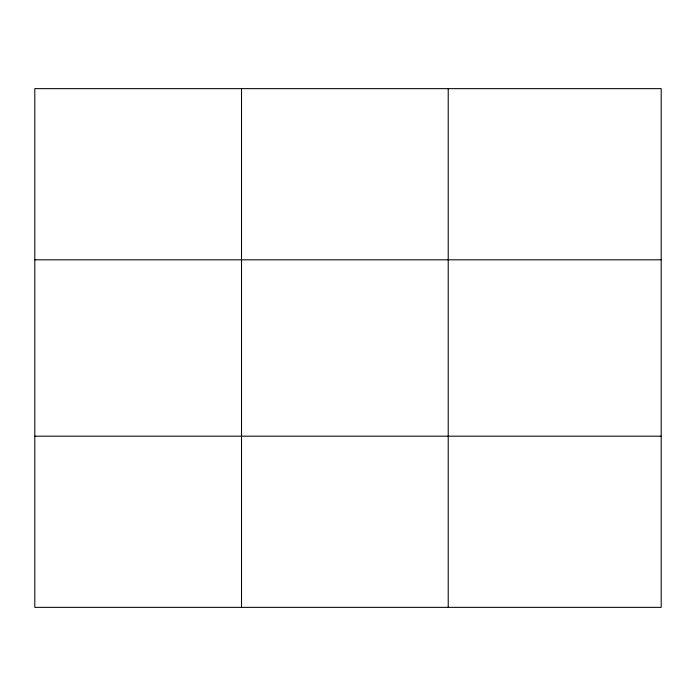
<?xml version="1.0" encoding="UTF-8"?>
<svg xmlns="http://www.w3.org/2000/svg" width="696" height="696" viewBox="0 0 696 696"><rect width="100%" height="100%" fill="white"/><g stroke="black" fill="none" stroke-linecap="round" stroke-linejoin="round"><path stroke-width="1.04" d="M241.512 88.644L241.512 607.356M448.224 88.644L448.224 607.356M661.2 259.817L661.2 88.644L34.8 88.644L34.8 607.356L661.2 607.356L661.2 259.817L34.8 259.817M34.8 436.183L661.2 436.183"/></g></svg>
